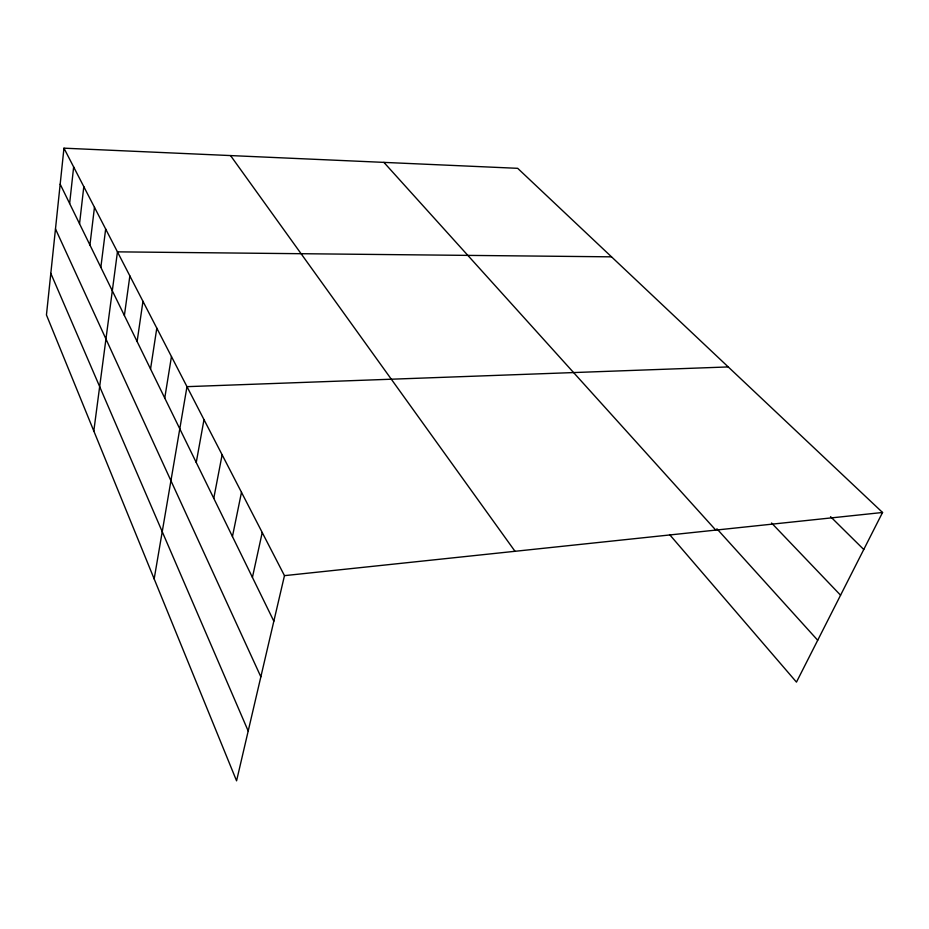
<?xml version="1.0" encoding="UTF-8"?>
<svg xmlns="http://www.w3.org/2000/svg" width="929" height="929" viewBox="0 0 929 929"><rect width="100%" height="100%" fill="white"/><g stroke="black" fill="none" stroke-linecap="round" stroke-linejoin="round"><path stroke-width="1.39" d="M63.962 148.175L46.45 314.954L236.57 780.824L284.471 575.643L63.962 148.175L517.685 168.323L882.55 512.483L796.467 682.118L669.565 534.558M69.64 203.521L73.646 166.953M79.546 223.784L83.807 186.636M89.927 245.035L94.468 207.295M100.843 267.343L105.662 229.01M93.806 430.998L117.449 251.852L611.514 256.834M124.381 315.5L129.863 275.925M137.109 341.524L142.961 301.321M150.544 369.01L156.804 328.158M164.747 398.065L171.459 356.562M154.168 578.918L186.984 386.661L728.243 366.932M196.24 462.479L203.997 419.641M213.763 498.316L222.124 454.78M232.447 536.532L241.482 492.324M252.421 577.397L262.222 532.514M284.471 575.643L882.55 512.483M830.549 516.675L863.761 549.503M771.546 522.992L840.571 595.21M716.898 528.787L817.706 640.255M383.898 162.378L715.76 530.099M230.543 155.573L515.014 551.292M60.188 184.186L273.834 621.187M55.485 228.94L260.852 676.811M50.816 273.37L248.194 731.007"/></g></svg>
